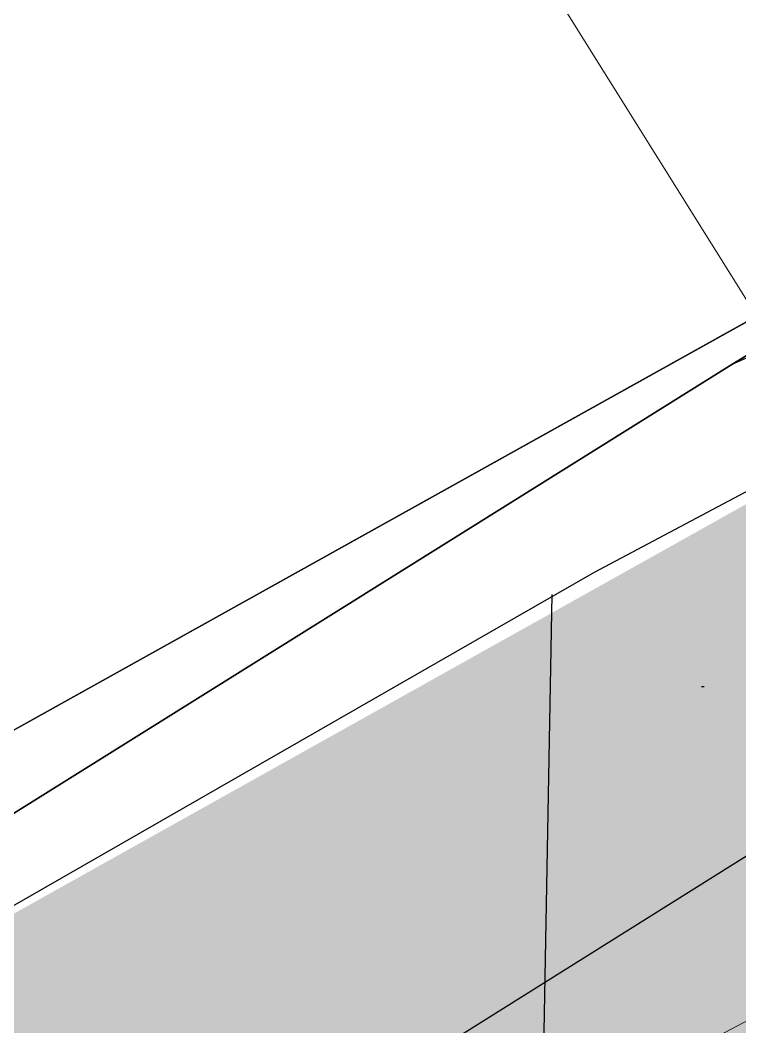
# Model space of a CAD drawing. Header units: metres. Extents: x 507649 to 508899, y 6966965 to 6967377.
# Drawn here: x 507765.811 to 507767.841, y 6967258.82 to 6967261.659 of the extents above; entities that cross this region are included whole.
import ezdxf

# ---------------------------------------------------------------- set-up
doc = ezdxf.new("R2010")
doc.units = ezdxf.units.M
doc.layers.add('_PROP-BDY', color=6, linetype='Continuous', plot=False)
doc.layers.add('A-FLOR', color=252, linetype='Continuous', lineweight=5)
doc.layers.add('S_RM_UG_PIPES', color=252, linetype='EXIST_RISINGMAIN', lineweight=0)
for name, color, linetype in [('C_TEXT_2.5', 7, 'Continuous'), ('KRB_LIP', 6, 'Continuous'), ('mga2020bdy', 252, 'Continuous'), ('mga2020ROAD_KERB_BACK', 252, 'Continuous'), ('mga2020ROAD_KERB_LIP', 252, 'Continuous'), ('mga2020TOPO_GEN', 252, 'Continuous'), ('PAV_CREST SAG', 2, 'Continuous'), ('SGN_TRAF', 252, 'Continuous'), ('TIN BORDER', 5, 'Continuous')]:
    doc.layers.add(name, color=color, linetype=linetype)
doc.layers.add('HATCH_PAVEMENT_FOOTPATH', color=7, linetype='Continuous', true_color=0xffe8a3)
doc.styles.get("Standard").update_dxf_attribs({"font": 'ARIALN.TTF'})
doc.linetypes.add('EXIST_RISINGMAIN', pattern='A,5,-2.5,5,-2,["RM",Standard,S=2.5,R=0,X=0,Y=-1.25],-5,5,-2.5,5,-2.5', length=34.5)

# ---------------------------------------------------------------- blocks, each defined once
blk = doc.blocks.new('XD_HATCH')
at = {"layer": 'HATCH_PAVEMENT_FOOTPATH'}
h = blk.add_hatch(color=256, dxfattribs=at)
h.dxf.hatch_style = 1
h.paths.add_polyline_path([(507837.6741, 6967229.3651), (507837.6601, 6967229.3656), (507837.6504, 6967229.3603)], flags=17)
h.paths.add_polyline_path([(507818.8549, 6967260.9586), (507815.9879, 6967264.6389), (507812.7997, 6967267.4531), (507809.6019, 6967269.3029), (507805.8619, 6967270.6226), (507801.8063, 6967271.2294), (507798.1702, 6967271.0491), (507794.4038, 6967270.141), (507771.8963, 6967256.0787), (507773.231, 6967254.5403), (507795.1886, 6967268.2729), (507798.4566, 6967269.0609), (507801.7069, 6967269.222), (507805.3767, 6967268.6729), (507808.7612, 6967267.4786), (507811.6257, 6967265.8217), (507814.67, 6967263.1345), (507817.3271, 6967259.6667), (507819.0304, 6967256.9433), (507820.7235, 6967258.0021)])
h.paths.add_polyline_path([(507824.7568, 6967208.8777), (507820.8548, 6967204.075), (507817.8418, 6967207.5341)], flags=16)
h.paths.add_polyline_path([(507775.2, 6967252.2769), (507773.231, 6967254.5403), (507771.8963, 6967256.0787), (507768.8747, 6967259.5551), (507765.4333, 6967257.405), (507766.5276, 6967255.6535), (507766.7115, 6967255.4419), (507767.0075, 6967255.0955), (507767.5476, 6967254.4751), (507769.1356, 6967252.7357), (507770.0422, 6967251.7102), (507770.6909, 6967250.9598), (507784.4416, 6967235.0558), (507795.4878, 6967222.3587), (507798.5455, 6967218.8848), (507825.7524, 6967187.5143), (507829.3108, 6967190.6071), (507824.7665, 6967203.095), (507841.6235, 6967217.7421), (507841.6355, 6967217.752), (507842.5745, 6967216.2486), (507846.7018, 6967218.8539), (507843.9539, 6967223.1655), (507842.821, 6967224.9787), (507836.0398, 6967235.8326), (507834.8741, 6967237.6984), (507828.0909, 6967248.5555), (507828.2181, 6967248.635), (507824.2068, 6967255.0785), (507824.2306, 6967257.0688), (507826.6039, 6967258.5414), (507828.5549, 6967258.0054), (507828.2109, 6967258.8379), (507826.5153, 6967261.5518), (507825.7564, 6967262.054), (507825.5442, 6967260.2375), (507821.0713, 6967257.4518), (507820.7233, 6967258.002), (507819.0304, 6967256.9433), (507820.4026, 6967254.7492), (507825.1395, 6967249.8154), (507839.4219, 6967226.9278), (507827.0153, 6967211.6575), (507816.098, 6967209.5361), (507803.586, 6967223.8952), (507801.4694, 6967222.0543), (507795.9286, 6967228.4506), (507787.704, 6967237.9042)])
h = blk.add_hatch(color=256, dxfattribs=at)
h.dxf.hatch_style = 1
h.paths.add_polyline_path([(507751.8789, 6967248.3707), (507750.8192, 6967250.0668), (507764.199, 6967258.2482), (507768.6503, 6967260.7366), (507768.8747, 6967259.5551), (507765.4333, 6967257.405), (507765.6876, 6967256.9979)])
blk = doc.blocks.new('BAC SG TSIGN')
blk.add_line((-21.5265, -13.1445), (-21.269, -13.1445))
blk = doc.blocks.new('XE_SURVEY')
at = {"layer": 'mga2020bdy'}
blk.add_polyline3d([(507733.0248, 6967239.0482, 4.469), (507736.0993, 6967240.9477, 4.4527), (507736.6834, 6967241.3067, 4.4393), (507736.9844, 6967241.4339, 4.4329), (507737.975, 6967242.3757, 4.4239), (507738.0041, 6967242.4202, 4.4222), (507740.823, 6967244.1743, 4.4566), (507752.055, 6967251.1994, 4.5262), (507759.1248, 6967255.6432, 4.4809), (507762.5143, 6967257.7594, 4.509), (507764.0703, 6967258.6973, 4.5203), (507768.0649, 6967260.9222, 4.5487), (507768.4417, 6967261.119, 4.552), (507772.9333, 6967263.3018, 4.591), (507777.8674, 6967265.5383, 4.6363), (507783.8819, 6967268.22, 4.6925)], dxfattribs=at)
at = {"layer": 'mga2020ROAD_KERB_BACK'}
blk.add_polyline3d([(507738.2228, 6967241.4591, 4.5329), (507740.5152, 6967242.8258, 4.5216), (507741.08, 6967243.8212, 4.5636), (507746.5121, 6967247.2219, 4.6144), (507752.2955, 6967250.8388, 4.6445), (507757.8965, 6967254.3534, 4.6285), (507759.1736, 6967254.499, 4.5861), (507761.3848, 6967256.0005, 4.6263), (507762.5074, 6967257.2531, 4.6308), (507763.0964, 6967257.6156, 4.6351), (507767.4311, 6967260.1022, 4.6661), (507768.2485, 6967260.5368, 4.6718), (507771.8944, 6967262.3499, 4.7037), (507773.1568, 6967262.9317, 4.7146), (507778.0594, 6967265.1621, 4.7595), (507784.0446, 6967267.8262, 4.8092)], dxfattribs=at)
at = {"layer": 'mga2020ROAD_KERB_LIP'}
blk.add_polyline3d([(507783.8819, 6967268.22, 4.6925), (507777.8674, 6967265.5383, 4.6363), (507772.9333, 6967263.3018, 4.591), (507768.4417, 6967261.119, 4.552), (507768.0649, 6967260.9222, 4.5487), (507764.0703, 6967258.6973, 4.5203), (507762.5143, 6967257.7594, 4.509), (507759.1248, 6967255.6432, 4.4809), (507757.4654, 6967254.5665, 4.4958), (507752.055, 6967251.1994, 4.5262), (507746.2396, 6967247.5524, 4.5016), (507740.823, 6967244.1743, 4.4566), (507737.975, 6967242.3757, 4.4239)], dxfattribs=at)
at = {"layer": 'mga2020TOPO_GEN'}
blk.add_polyline3d([(507721.4061, 6967230.9471, 4.3849), (507722.8503, 6967231.8206, 4.4603), (507725.9428, 6967226.5822, 4.5347), (507728.7643, 6967229.3076, 4.3792), (507732.4014, 6967233.8998, 4.4481), (507736.333, 6967237.9283, 4.5187), (507738.4795, 6967240.1832, 4.5227), (507742.8798, 6967243.4148, 4.5515), (507748.1545, 6967246.6967, 4.5782), (507754.6316, 6967250.6759, 4.5949), (507759.7921, 6967253.8601, 4.5724), (507763.226, 6967256.0566, 4.6167), (507767.2843, 6967258.544, 4.6833), (507767.3115, 6967260.0389, 4.6591)], dxfattribs=at)
at = {"layer": 'S_RM_UG_PIPES'}
blk.add_lwpolyline([(507782.1336, 6967282.6972), (507782.6195, 6967280.7571), (507784.2107, 6967274.4042), (507783.0387, 6967266.9042), (507782.2027, 6967265.9602), (507774.9124, 6967262.4329), (507770.4424, 6967260.194), (507766.0161, 6967257.8685), (507761.8947, 6967255.7032), (507756.9433, 6967252.5983), (507752.2532, 6967249.6573), (507747.9878, 6967247.1179), (507745.4098, 6967245.5836), (507743.6911, 6967244.5608), (507741.1352, 6967242.9905), (507734.7873, 6967238.9962), (507730.5554, 6967236.3333), (507726.0446, 6967234.1852), (507725.0957, 6967233.7482), (507720.8087, 6967233.4102), (507720.2157, 6967230.8222)], dxfattribs=at)
at = {"layer": 'SGN_TRAF', "xscale": 0.02833934954107966, "yscale": 0.02833934954107966, "zscale": 0.02833934954107966}
blk.add_blockref('BAC SG TSIGN', (507768.3429, 6967260.1526, 4.6892), dxfattribs=at)
blk = doc.blocks.new('25027_BNP_Skygate Play-Sheet - 000101 - SITE PLAN')
at = {"layer": '_PROP-BDY'}
for p, q in [((-2226983.37, 4009381.75), (-2226983.37, 4059443.92)), ((-2230178.18, 3986425.65), (-2226983.37, 4009381.75))]:
    blk.add_line(p, q, dxfattribs=at)
at = {"layer": 'A-FLOR'}
for p, q in [((-2226983.37, 4009250.35), (-2226983.37, 4013143.92)), ((-2220825.85, 4009250.35), (-2227097.85, 4009250.35))]:
    blk.add_line(p, q, dxfattribs=at)
blk = doc.blocks.new('XE_ARCH')
at = {"xscale": 0.001, "yscale": 0.001, "zscale": 0.001, "rotation": 121.996}
blk.add_blockref('25027_BNP_Skygate Play-Sheet - 000101 - SITE PLAN', (509988.1258, 6971273.7702), dxfattribs=at)
blk = doc.blocks.new('A$Cbbbd136e')
at = {"layer": 'TIN BORDER'}
blk.add_lwpolyline([(507817.1687, 6967271.1876), (507813.8445, 6967273.6154), (507808.9288, 6967275.4774), (507808.1997, 6967275.7245), (507804.9525, 6967276.4595), (507804.528, 6967276.5138), (507801.6279, 6967276.6376), (507799.5718, 6967276.4661), (507796.8888, 6967275.7211), (507794.1811, 6967274.1743), (507792.7892, 6967273.0951), (507788.3, 6967270.1058), (507772.9333, 6967263.3018), (507769.3113, 6967261.5314), (507767.9299, 6967260.7572), (507767.8185, 6967260.6875), (507764.6279, 6967258.6941), (507750.7608, 6967250.1603), (507738.4955, 6967242.8299), (507737.9172, 6967242.489), (507736.5955, 6967241.3754), (507732.9355, 6967239.1162)], dxfattribs=at)
blk = doc.blocks.new('XD_DESIGN BASE_1')
at = {"layer": 'KRB_LIP'}
blk.add_polyline3d([(507743.2597, 6967217.2114, 5.008), (507739.3059, 6967223.5285, 5.0155), (507739.3059, 6967223.5285, 5.0155), (507736.1297, 6967228.818, 4.9921), (507736.1297, 6967228.818, 4.9921), (507735.2572, 6967230.3489, 4.9038), (507734.7946, 6967232.0493, 4.8154), (507734.7713, 6967233.8113, 4.7271), (507734.7713, 6967233.8113, 4.7271), (507735.0309, 6967235.0921, 4.6748), (507735.5247, 6967236.302, 4.6224), (507735.5247, 6967236.302, 4.6224), (507736.2335, 6967237.4015, 4.57), (507737.1382, 6967238.3463, 4.5176), (507737.1382, 6967238.3463, 4.5176), (507739.7938, 6967240.6545, 4.5), (507750.7608, 6967250.1603, 4.6008), (507764.6279, 6967258.6941, 4.626), (507767.8185, 6967260.6875, 4.6018), (507767.9299, 6967260.7572, 4.601), (507769.3113, 6967261.5314, 4.5891), (507772.9333, 6967263.3018, 4.62)], dxfattribs=at)
at = {"layer": 'PAV_CREST SAG'}
for points in [[(507732.9355, 6967239.1162, 4.4693), (507736.5955, 6967241.3754, 4.4396), (507737.9172, 6967242.489, 4.4221), (507738.4955, 6967242.8299, 4.4145), (507750.7608, 6967250.1603, 4.6008), (507764.6279, 6967258.6941, 4.626), (507767.8185, 6967260.6875, 4.6018), (507767.9299, 6967260.7572, 4.601), (507769.3113, 6967261.5314, 4.5891), (507772.9333, 6967263.3018, 4.62), (507788.3, 6967270.1058, 4.7593), (507792.7892, 6967273.0951, 4.8954), (507794.1811, 6967274.1743, 4.9112), (507796.8888, 6967275.7211, 4.8316), (507799.5718, 6967276.4661, 4.9677), (507801.6279, 6967276.6376, 4.9723), (507804.528, 6967276.5138, 4.9791), (507804.9525, 6967276.4595, 4.9766), (507808.1997, 6967275.7245, 4.9574), (507808.9288, 6967275.4774, 4.953), (507813.8445, 6967273.6154, 4.8547), (507817.1687, 6967271.1876, 4.8622)], [(507765.2637, 6967257.6764, 4.776), (507768.6586, 6967259.8037, 4.751), (507769.3113, 6967261.5314, 4.5891)]]:
    blk.add_polyline3d(points, dxfattribs=at)
at = {"layer": 'TIN BORDER'}
blk.add_blockref('A$Cbbbd136e', (0, 0), dxfattribs=at)

msp = doc.modelspace()

# ---------------------------------------------------------------- block references
at = {"layer": 'C_TEXT_2.5'}
for name in ['XD_HATCH', 'XE_SURVEY']:
    msp.add_blockref(name, (0, 0), dxfattribs=at)

# ---------------------------------------------------------------- next in the draw order: block references
msp.add_blockref('XE_ARCH', (0, 0), dxfattribs=at)

# ---------------------------------------------------------------- next in the draw order: block references
msp.add_blockref('XD_DESIGN BASE_1', (0, 0), dxfattribs=at)

doc.saveas('drawing.dxf')
